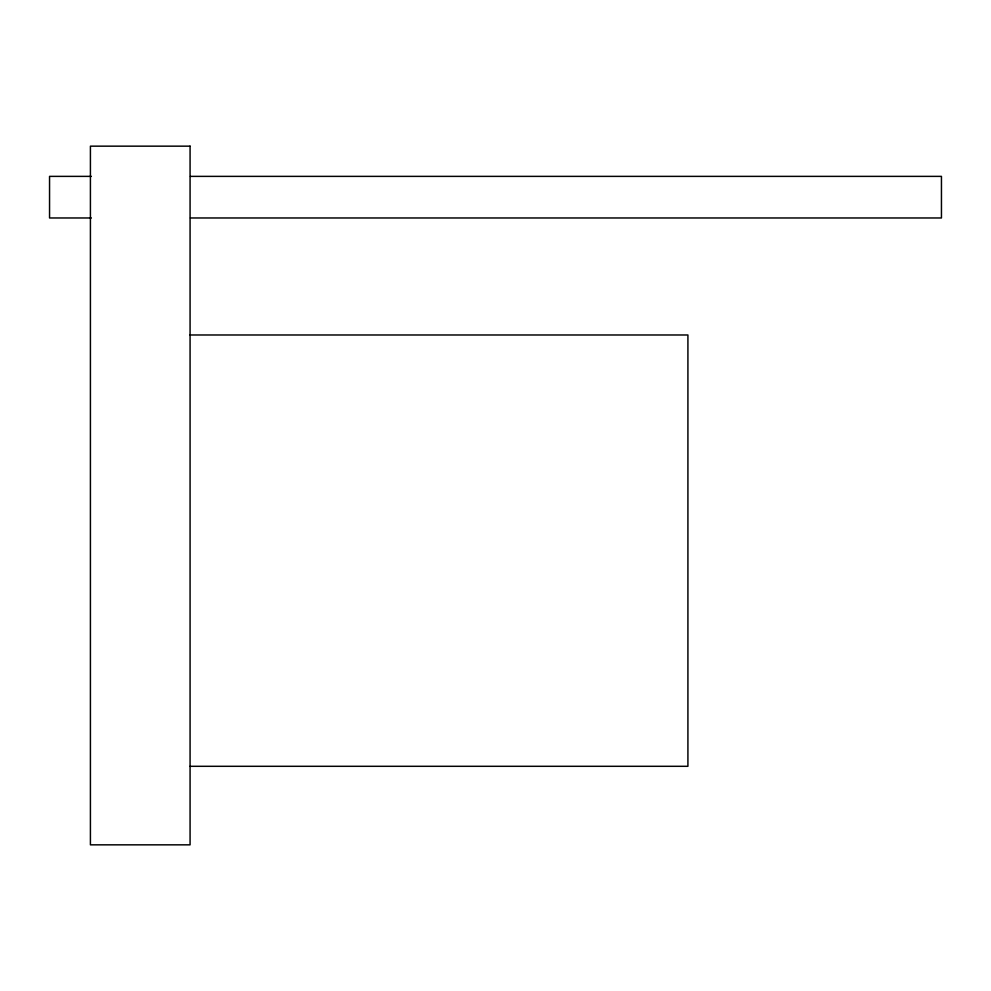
<?xml version="1.0" encoding="UTF-8"?>
<svg xmlns="http://www.w3.org/2000/svg" width="991" height="991" viewBox="0 0 991 991"><rect width="100%" height="100%" fill="white"/><g stroke="black" fill="none" stroke-linecap="round" stroke-linejoin="round"><path stroke-width="1.49" d="M91.358 176.373L49.55 176.373L49.55 217.97L91.358 217.97M190.458 176.373L941.45 176.373L941.45 217.97L190.458 217.97M190.074 334.983L687.915 334.983L687.915 766.303L190.074 766.303M190.074 146.16L90.416 146.16L90.416 844.84L190.074 844.84L190.074 146.16"/></g></svg>
